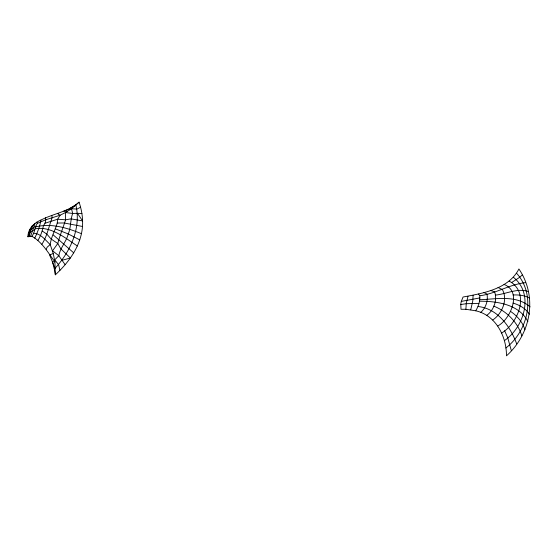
<?xml version="1.0" encoding="UTF-8"?>
<svg xmlns="http://www.w3.org/2000/svg" width="558" height="558" viewBox="0 0 558 558"><rect width="100%" height="100%" fill="white"/><g stroke="black" fill="none" stroke-linecap="round" stroke-linejoin="round"><path stroke-width="0.84" d="M478.436 294.031L479.817 295.761C480.166 301.041 478.513 306.37 475.702 310.792L465.888 309.285L461.013 309.285L460.782 304.542A21.281 19.509 11.3 0 1 461.306 301.411L463.056 297.016C483.291 293.243 508.561 289.044 518.905 268.977C537.786 296.654 530.958 333.956 506.469 355.83C506.608 336.502 495.853 315.235 475.702 310.792M82.5 226.464C83.051 218.234 81.712 209.968 79.062 202.17C68.292 211.894 53.352 213.554 40.908 220.075C34.003 222.893 27.9 228.857 27.9 236.766L31.959 236.306C42.289 242.228 48.121 252.683 54.914 261.967L55.347 274.801C69.122 262.141 81.001 245.666 82.5 226.464L64.093 222.984L57.258 223.033C55.137 230.363 51.113 237.011 50.206 244.564L53.282 253.548L54.914 261.967L52.319 261.514L49.599 254.922L53.282 253.548M465.888 309.285L466.3 302.994L468.002 296.333M31.959 236.306C34.819 232.449 34.715 227.406 37.24 223.374L36.891 222.098M58.241 213.33L58.206 214.16L60.131 215.207L65.446 212.542L71.508 208.783L79.062 202.17M74.584 205.525L75.811 204.939C81.426 227.762 70.336 251.728 55.019 268.342L54.133 267.945L52.319 261.514L55.019 268.342M497.799 325.963C510.689 319.134 522.441 291.395 504.069 284.461M37.756 240.631C40.797 235.992 42.282 230.866 43.454 225.599C45.24 223.444 46.3 220.459 45.449 217.704M57.258 223.033L57.662 219.217L60.131 215.207L45.833 219.747L37.24 223.374M30.606 231.124L29.253 235.874L27.9 236.766L32.817 225.613L34.938 223.681L30.606 236.243L29.253 235.874M470.736 309.781L472.759 301.097L473.107 295.308M31.199 229.415L31.457 226.471L32.817 225.613M486.778 315.389C493.69 310.325 497.59 300.127 494.611 291.862L490.635 290.46M46.237 249.307L47.137 247.215L50.206 244.564C45.435 240.212 40.867 233.551 33.843 233.251M34.742 238.168C37.421 232.463 40.002 226.248 40.908 220.075M41.892 244.244C47.207 236.167 48.797 226.429 52.222 217.529L51.755 215.437M505.862 347.99C528.14 330.985 536.371 295.259 516.638 273.308M480.717 312.396C485.837 308.065 488.306 300.609 486.967 294.024L483.974 292.525M504.39 340.61C524.067 327.365 534.445 293.864 513.465 277.347M522.183 275.038L519.498 277.41L511.651 282.536L509.168 281.134M501.67 333.049C517.447 323.5 529.57 295.447 511.651 282.536M492.791 319.964C501.998 313.812 508.087 299.925 502.409 289.609L498.064 287.496M35.789 226.199L29.393 230.168L30.39 231.772L34.561 229.763M75.811 204.939L69.513 208.65L72.498 207.988L63.814 211.126L67.246 211.489M28.486 232.798L30.39 231.772M80.589 207.206L77.067 209.055L71.508 208.783L72.7 213.456C70.134 220.061 71.138 227.371 68.25 233.955C66.29 241.83 60.208 247.71 58.813 255.71L54.754 259.84L58.625 264.75L59.915 270.358M45.045 223.228L57.662 219.217L65.6 219.803L71.026 218.855L82.64 220.947L77.402 213.302L72.7 213.456L65.446 212.542L65.6 219.803C63.11 227.699 59.873 235.532 57.788 243.511L52.536 250.807L58.813 255.71L65.14 264.701M62.084 260.286L70.392 257.984L60.829 248.847L57.788 243.511L50.973 238.901L46.865 234.116L42.345 231.11M479.817 295.761C495.727 293.682 509.782 284.252 525.587 282.662M35.098 228.829C50.869 225.857 64.93 237.868 77.36 245.98M461.306 301.411L479.852 297.909M495.574 295.098C506.399 293.989 517.517 287.761 528.377 291.576M460.782 304.542L466.188 303.705L478.924 303.371M35.768 226.862C51.357 222.998 67.002 227.817 81.454 233.704M479.747 299.744C496.355 299.088 516.492 294.777 530.1 306.879M479.482 301.236C496.941 301.083 519.184 304.319 527.903 321.575M513.137 294.98C518.794 294.75 524.66 295.217 529.612 298.202M77.402 213.302L81.956 213.54M478.06 306.502C497.952 308.686 510.221 326.556 516.701 343.868M55.298 228.836L68.25 233.955L79.766 239.891M513.081 303.099C519.568 305.003 525.789 308.462 529.479 314.293M493.774 306.126C506.79 311.301 517.775 322.357 521.856 335.888M510.598 311.42C517.12 315.884 522.72 322.057 524.918 329.799M53.24 234.925L73.733 252.872M504.599 330.727L507.682 337.555L511.316 350.57M54.133 267.945L55.347 274.801"/></g></svg>
